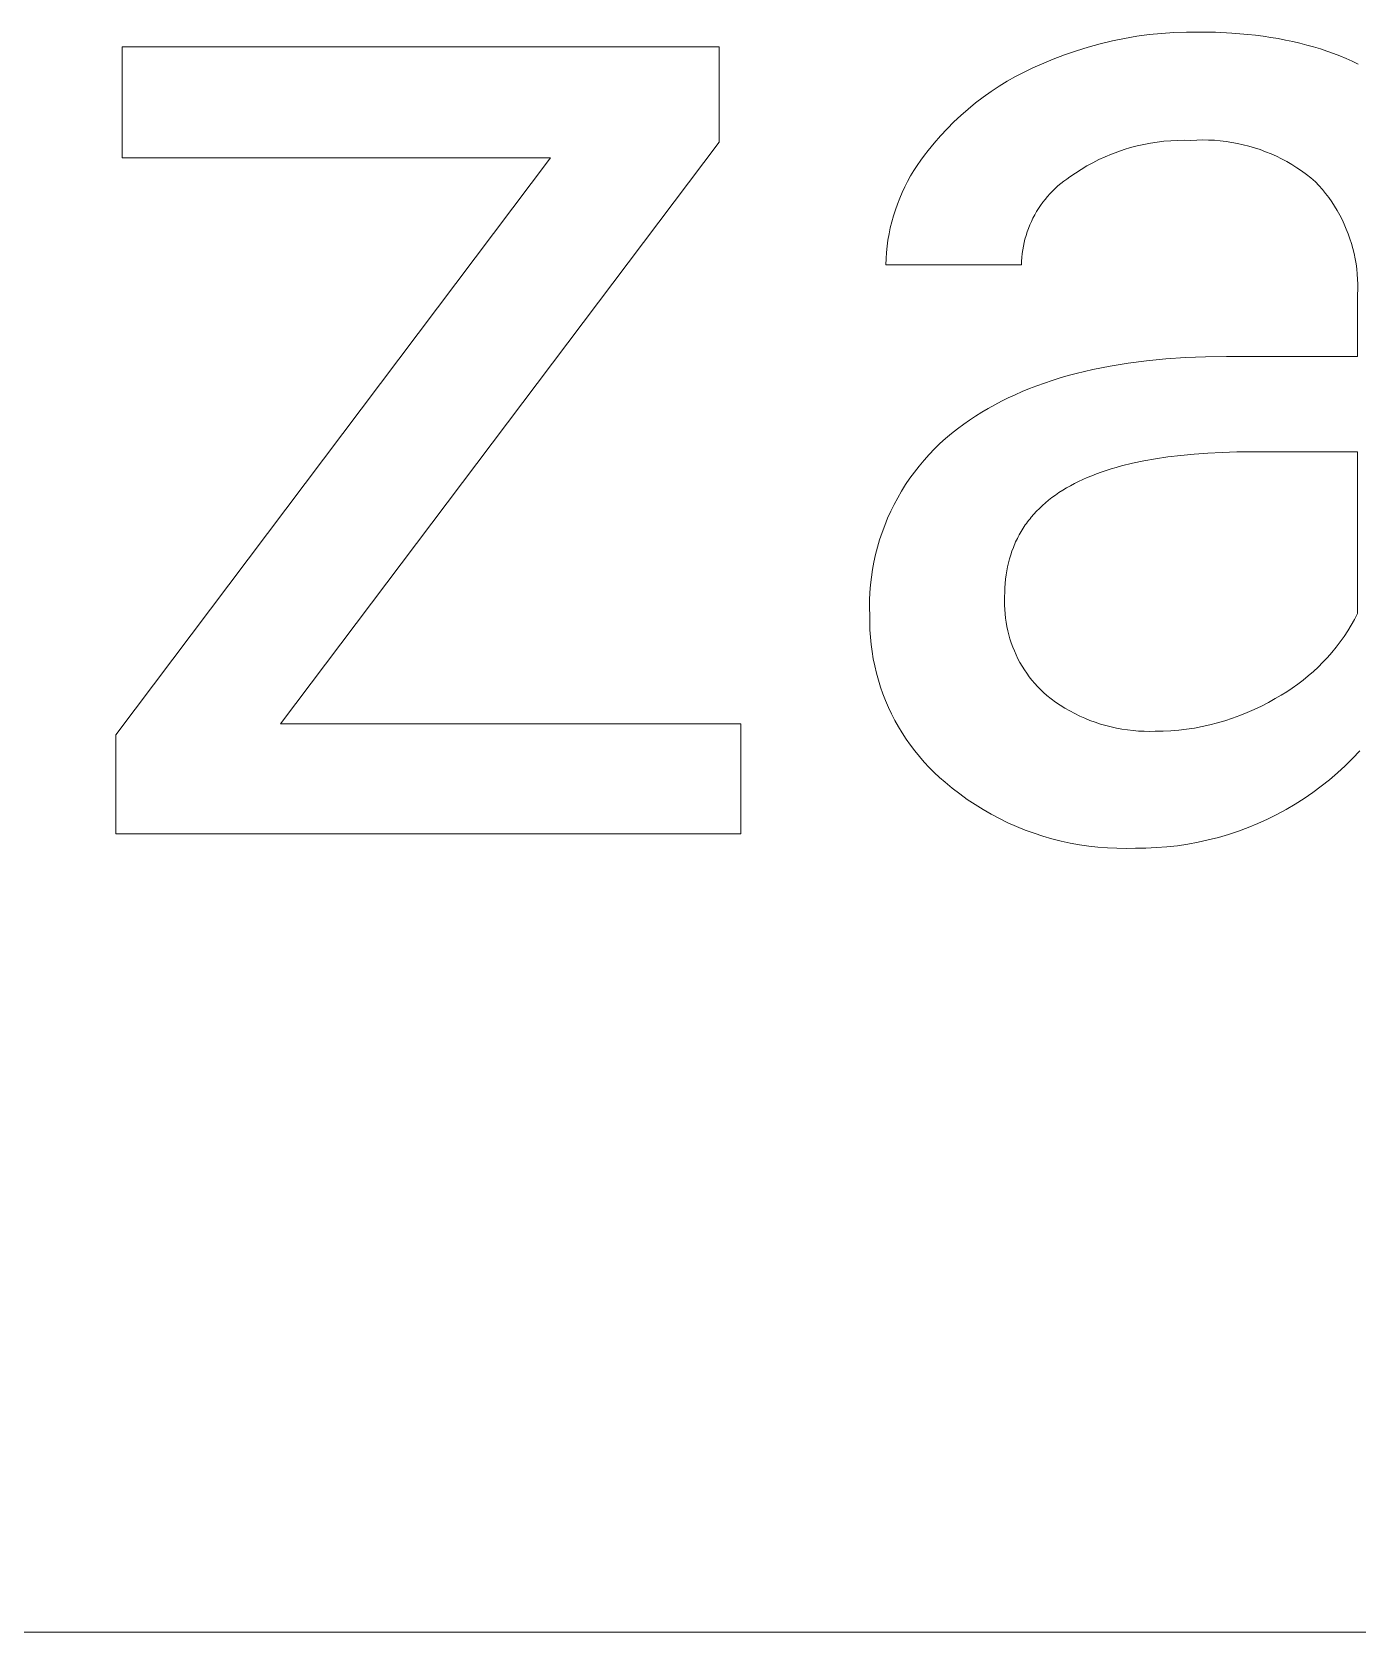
# Model space of a CAD drawing. Header units: millimetres. Extents: x -1576 to 3664, y -445 to 3215.
# Drawn here: x 2173.5 to 2235.6, y -152.5 to -77.6 of the extents above; entities that cross this region are included whole.
import ezdxf

# ---------------------------------------------------------------- set-up
doc = ezdxf.new("R2010")
doc.units = ezdxf.units.MM
doc.header["$MEASUREMENT"] = 0
doc.layers.add('Domyślny', color=7, linetype='Continuous', true_color=0x000000)

msp = doc.modelspace()

# ---------------------------------------------------------------- linework, layer by layer
at = {"layer": 'Domyślny', "color": 18, "lineweight": 15, "true_color": 0x000000}
for p, q in [((2224.108, -77.97), (2224.679, -77.854)), ((2224.679, -77.854), (2225.254, -77.756)), ((2225.254, -77.756), (2225.831, -77.678)), ((2225.831, -77.678), (2226.41, -77.619)), ((2226.41, -77.619), (2226.991, -77.578)), ((2226.991, -77.578), (2227.573, -77.558)), ((2227.573, -77.558), (2228.156, -77.556)), ((2228.156, -77.556), (2228.943, -77.568)), ((2228.943, -77.568), (2229.709, -77.606)), ((2229.709, -77.606), (2230.084, -77.634)), ((2230.084, -77.634), (2230.453, -77.668)), ((2230.453, -77.668), (2230.817, -77.708)), ((2230.817, -77.708), (2231.175, -77.755)), ((2231.175, -77.755), (2231.528, -77.808)), ((2231.528, -77.808), (2231.876, -77.867)), ((2231.876, -77.867), (2232.218, -77.932)), ((2232.218, -77.932), (2232.555, -78.004)), ((2177.751, -83.445), (2177.751, -78.245)), ((2177.751, -78.245), (2205.705, -78.245)), ((2205.705, -78.245), (2205.705, -82.712)), ((2221.329, -78.83), (2221.873, -78.622)), ((2221.873, -78.622), (2222.424, -78.431)), ((2222.424, -78.431), (2222.98, -78.259)), ((2222.98, -78.259), (2223.542, -78.105)), ((2223.542, -78.105), (2224.108, -77.97)), ((2232.555, -78.004), (2232.886, -78.082)), ((2232.886, -78.082), (2233.211, -78.166)), ((2233.211, -78.166), (2233.532, -78.256)), ((2233.532, -78.256), (2233.846, -78.352)), ((2233.846, -78.352), (2234.156, -78.454)), ((2234.156, -78.454), (2234.46, -78.563)), ((2234.46, -78.563), (2234.758, -78.678)), ((2234.758, -78.678), (2235.051, -78.799)), ((2219.577, -79.641), (2219.976, -79.432)), ((2219.976, -79.432), (2220.381, -79.237)), ((2220.381, -79.237), (2220.793, -79.056)), ((2220.793, -79.056), (2221.329, -78.83)), ((2235.051, -78.799), (2235.338, -78.926)), ((2235.338, -78.926), (2235.62, -79.059)), ((2218.428, -80.346), (2218.803, -80.098)), ((2218.803, -80.098), (2219.186, -79.863)), ((2219.186, -79.863), (2219.577, -79.641)), ((2217.356, -81.164), (2217.704, -80.879)), ((2217.704, -80.879), (2218.061, -80.606)), ((2218.061, -80.606), (2218.428, -80.346)), ((2216.69, -81.768), (2217.018, -81.46)), ((2217.018, -81.46), (2217.356, -81.164)), ((2215.771, -82.755), (2216.066, -82.416)), ((2216.066, -82.416), (2216.372, -82.087)), ((2216.372, -82.087), (2216.69, -81.768)), ((2205.705, -82.712), (2185.15, -109.967)), ((2215.307, -83.332), (2215.488, -83.105)), ((2215.488, -83.105), (2215.771, -82.755)), ((2224.36, -83.167), (2224.063, -83.279)), ((2224.66, -83.065), (2224.36, -83.167)), ((2224.964, -82.973), (2224.66, -83.065)), ((2225.271, -82.892), (2224.964, -82.973)), ((2225.581, -82.822), (2225.271, -82.892)), ((2225.893, -82.762), (2225.581, -82.822)), ((2226.206, -82.713), (2225.893, -82.762)), ((2226.521, -82.675), (2226.206, -82.713)), ((2226.838, -82.648), (2226.521, -82.675)), ((2227.155, -82.632), (2226.838, -82.648)), ((2227.472, -82.627), (2227.155, -82.632)), ((2227.789, -82.633), (2227.472, -82.627)), ((2228.063, -82.618), (2227.789, -82.633)), ((2228.337, -82.613), (2228.063, -82.618)), ((2228.611, -82.616), (2228.337, -82.613)), ((2228.885, -82.629), (2228.611, -82.616)), ((2229.158, -82.652), (2228.885, -82.629)), ((2229.43, -82.683), (2229.158, -82.652)), ((2229.701, -82.724), (2229.43, -82.683)), ((2229.97, -82.774), (2229.701, -82.724)), ((2230.238, -82.834), (2229.97, -82.774)), ((2230.503, -82.902), (2230.238, -82.834)), ((2230.766, -82.98), (2230.503, -82.902)), ((2231.026, -83.066), (2230.766, -82.98)), ((2231.283, -83.161), (2231.026, -83.066)), ((2231.536, -83.265), (2231.283, -83.161)), ((2177.455, -110.473), (2197.8, -83.445)), ((2197.8, -83.445), (2177.751, -83.445)), ((2214.81, -84.05), (2214.967, -83.805)), ((2214.967, -83.805), (2215.133, -83.566)), ((2215.133, -83.566), (2215.307, -83.332)), ((2222.92, -83.83), (2222.647, -83.992)), ((2223.198, -83.677), (2222.92, -83.83)), ((2223.482, -83.535), (2223.198, -83.677)), ((2223.77, -83.402), (2223.482, -83.535)), ((2224.063, -83.279), (2223.77, -83.402)), ((2231.786, -83.378), (2231.536, -83.265)), ((2232.032, -83.499), (2231.786, -83.378)), ((2232.273, -83.628), (2232.032, -83.499)), ((2232.51, -83.766), (2232.273, -83.628)), ((2232.743, -83.911), (2232.51, -83.766)), ((2232.97, -84.065), (2232.743, -83.911)), ((2214.387, -84.813), (2214.519, -84.554)), ((2214.519, -84.554), (2214.66, -84.3)), ((2214.66, -84.3), (2214.81, -84.05)), ((2221.696, -84.653), (2221.562, -84.765)), ((2221.833, -84.545), (2221.696, -84.653)), ((2221.974, -84.442), (2221.833, -84.545)), ((2222.119, -84.343), (2221.974, -84.442)), ((2222.38, -84.163), (2222.119, -84.343)), ((2222.647, -83.992), (2222.38, -84.163)), ((2233.191, -84.226), (2232.97, -84.065)), ((2233.407, -84.394), (2233.191, -84.226)), ((2233.617, -84.57), (2233.407, -84.394)), ((2233.782, -84.747), (2233.617, -84.57)), ((2214.043, -85.616), (2214.149, -85.344)), ((2214.149, -85.344), (2214.263, -85.077)), ((2214.263, -85.077), (2214.387, -84.813)), ((2220.958, -85.395), (2220.85, -85.533)), ((2221.07, -85.261), (2220.958, -85.395)), ((2221.186, -85.131), (2221.07, -85.261)), ((2221.307, -85.005), (2221.186, -85.131)), ((2221.433, -84.883), (2221.307, -85.005)), ((2221.562, -84.765), (2221.433, -84.883)), ((2233.94, -84.93), (2233.782, -84.747)), ((2234.092, -85.118), (2233.94, -84.93)), ((2234.238, -85.311), (2234.092, -85.118)), ((2234.377, -85.509), (2234.238, -85.311)), ((2213.78, -86.448), (2213.858, -86.168)), ((2213.858, -86.168), (2213.946, -85.89)), ((2213.946, -85.89), (2214.043, -85.616)), ((2220.472, -86.12), (2220.39, -86.274)), ((2220.559, -85.968), (2220.472, -86.12)), ((2220.651, -85.82), (2220.559, -85.968)), ((2220.748, -85.675), (2220.651, -85.82)), ((2220.85, -85.533), (2220.748, -85.675)), ((2234.509, -85.712), (2234.377, -85.509)), ((2234.634, -85.918), (2234.509, -85.712)), ((2234.752, -86.129), (2234.634, -85.918)), ((2234.863, -86.344), (2234.752, -86.129)), ((2213.652, -87.016), (2213.711, -86.731)), ((2213.711, -86.731), (2213.78, -86.448)), ((2220.119, -86.918), (2220.065, -87.084)), ((2220.178, -86.754), (2220.119, -86.918)), ((2220.243, -86.591), (2220.178, -86.754)), ((2220.314, -86.432), (2220.243, -86.591)), ((2220.39, -86.274), (2220.314, -86.432)), ((2234.966, -86.563), (2234.863, -86.344)), ((2235.062, -86.785), (2234.966, -86.563)), ((2235.15, -87.01), (2235.062, -86.785)), ((2213.531, -87.88), (2213.562, -87.591)), ((2213.562, -87.591), (2213.602, -87.302)), ((2213.602, -87.302), (2213.652, -87.016)), ((2219.94, -87.593), (2219.91, -87.765)), ((2219.975, -87.422), (2219.94, -87.593)), ((2220.017, -87.252), (2219.975, -87.422)), ((2220.065, -87.084), (2220.017, -87.252)), ((2235.231, -87.238), (2235.15, -87.01)), ((2235.304, -87.468), (2235.231, -87.238)), ((2235.369, -87.701), (2235.304, -87.468)), ((2213.499, -88.461), (2213.51, -88.171)), ((2213.51, -88.171), (2213.531, -87.88)), ((2219.856, -88.287), (2219.85, -88.461)), ((2219.868, -88.112), (2219.856, -88.287)), ((2219.886, -87.938), (2219.868, -88.112)), ((2219.91, -87.765), (2219.886, -87.938)), ((2235.426, -87.936), (2235.369, -87.701)), ((2235.475, -88.173), (2235.426, -87.936)), ((2235.516, -88.411), (2235.475, -88.173)), ((2235.548, -88.651), (2235.516, -88.411)), ((2219.85, -88.461), (2213.499, -88.461)), ((2235.573, -88.891), (2235.548, -88.651)), ((2235.589, -89.132), (2235.573, -88.891)), ((2235.597, -89.374), (2235.589, -89.132)), ((2235.589, -89.857), (2235.597, -89.616)), ((2235.589, -92.754), (2235.589, -89.857)), ((2235.597, -89.616), (2235.597, -89.374)), ((2225.712, -92.953), (2226.605, -92.866)), ((2226.605, -92.866), (2227.525, -92.804)), ((2227.525, -92.804), (2228.473, -92.766)), ((2228.473, -92.766), (2229.447, -92.754)), ((2229.447, -92.754), (2235.589, -92.754)), ((2221.657, -93.761), (2222.032, -93.652)), ((2222.032, -93.652), (2222.413, -93.55)), ((2222.413, -93.55), (2222.801, -93.454)), ((2222.801, -93.454), (2223.197, -93.363)), ((2223.197, -93.363), (2223.599, -93.28)), ((2223.599, -93.28), (2224.007, -93.202)), ((2224.007, -93.202), (2224.846, -93.065)), ((2224.846, -93.065), (2225.712, -92.953)), ((2219.556, -94.543), (2219.889, -94.397)), ((2219.889, -94.397), (2220.229, -94.257)), ((2220.229, -94.257), (2220.575, -94.124)), ((2220.575, -94.124), (2220.929, -93.997)), ((2220.929, -93.997), (2221.29, -93.876)), ((2221.29, -93.876), (2221.657, -93.761)), ((2218.295, -95.187), (2218.6, -95.017)), ((2218.6, -95.017), (2218.911, -94.852)), ((2218.911, -94.852), (2219.23, -94.694)), ((2219.23, -94.694), (2219.556, -94.543)), ((2217.146, -95.929), (2217.422, -95.735)), ((2217.422, -95.735), (2217.706, -95.546)), ((2217.706, -95.546), (2217.997, -95.363)), ((2217.997, -95.363), (2218.295, -95.187)), ((2216.035, -96.835), (2216.301, -96.595)), ((2216.301, -96.595), (2216.575, -96.363)), ((2216.575, -96.363), (2216.857, -96.141)), ((2216.857, -96.141), (2217.146, -95.929)), ((2215.29, -97.61), (2215.529, -97.343)), ((2215.529, -97.343), (2215.778, -97.085)), ((2215.778, -97.085), (2216.035, -96.835)), ((2227.311, -97.386), (2226.712, -97.458)), ((2227.934, -97.326), (2227.311, -97.386)), ((2228.579, -97.28), (2227.934, -97.326)), ((2229.247, -97.247), (2228.579, -97.28)), ((2229.938, -97.227), (2229.247, -97.247)), ((2230.651, -97.221), (2229.938, -97.227)), ((2235.589, -97.221), (2230.651, -97.221)), ((2235.589, -104.793), (2235.589, -97.221)), ((2214.628, -98.458), (2214.839, -98.168)), ((2214.839, -98.168), (2215.059, -97.885)), ((2215.059, -97.885), (2215.29, -97.61)), ((2223.588, -98.172), (2223.365, -98.253)), ((2223.817, -98.094), (2223.588, -98.172)), ((2224.052, -98.02), (2223.817, -98.094)), ((2224.293, -97.949), (2224.052, -98.02)), ((2224.539, -97.881), (2224.293, -97.949)), ((2225.048, -97.756), (2224.539, -97.881)), ((2225.58, -97.643), (2225.048, -97.756)), ((2226.134, -97.544), (2225.58, -97.643)), ((2226.712, -97.458), (2226.134, -97.544)), ((2214.237, -99.059), (2214.427, -98.755)), ((2214.427, -98.755), (2214.628, -98.458)), ((2221.959, -98.913), (2221.781, -99.021)), ((2222.143, -98.809), (2221.959, -98.913)), ((2222.333, -98.708), (2222.143, -98.809)), ((2222.528, -98.61), (2222.333, -98.708)), ((2222.729, -98.516), (2222.528, -98.61)), ((2222.935, -98.425), (2222.729, -98.516)), ((2223.147, -98.337), (2222.935, -98.425)), ((2223.365, -98.253), (2223.147, -98.337)), ((2213.888, -99.685), (2214.057, -99.369)), ((2214.057, -99.369), (2214.237, -99.059)), ((2220.976, -99.609), (2220.831, -99.736)), ((2221.125, -99.484), (2220.976, -99.609)), ((2221.281, -99.363), (2221.125, -99.484)), ((2221.442, -99.246), (2221.281, -99.363)), ((2221.609, -99.132), (2221.442, -99.246)), ((2221.781, -99.021), (2221.609, -99.132)), ((2213.447, -100.666), (2213.583, -100.334)), ((2213.583, -100.334), (2213.73, -100.007)), ((2213.73, -100.007), (2213.888, -99.685)), ((2220.253, -100.351), (2220.195, -100.424)), ((2220.311, -100.28), (2220.253, -100.351)), ((2220.433, -100.139), (2220.311, -100.28)), ((2220.56, -100.001), (2220.433, -100.139)), ((2220.693, -99.867), (2220.56, -100.001)), ((2220.831, -99.736), (2220.693, -99.867)), ((2213.211, -101.343), (2213.323, -101.002)), ((2213.323, -101.002), (2213.447, -100.666)), ((2219.744, -101.114), (2219.701, -101.195)), ((2219.788, -101.034), (2219.744, -101.114)), ((2219.834, -100.955), (2219.788, -101.034)), ((2219.882, -100.876), (2219.834, -100.955)), ((2219.93, -100.799), (2219.882, -100.876)), ((2219.981, -100.722), (2219.93, -100.799)), ((2220.032, -100.646), (2219.981, -100.722)), ((2220.085, -100.571), (2220.032, -100.646)), ((2220.14, -100.497), (2220.085, -100.571)), ((2220.195, -100.424), (2220.14, -100.497)), ((2213.021, -102.034), (2213.11, -101.687)), ((2213.11, -101.687), (2213.211, -101.343)), ((2219.407, -101.871), (2219.348, -102.049)), ((2219.472, -101.697), (2219.407, -101.871)), ((2219.507, -101.611), (2219.472, -101.697)), ((2219.543, -101.526), (2219.507, -101.611)), ((2219.58, -101.442), (2219.543, -101.526)), ((2219.619, -101.359), (2219.58, -101.442)), ((2219.659, -101.276), (2219.619, -101.359)), ((2219.701, -101.195), (2219.659, -101.276)), ((2212.88, -102.737), (2212.944, -102.384)), ((2212.944, -102.384), (2213.021, -102.034)), ((2219.203, -102.602), (2219.167, -102.793)), ((2219.246, -102.414), (2219.203, -102.602)), ((2219.294, -102.23), (2219.246, -102.414)), ((2219.348, -102.049), (2219.294, -102.23)), ((2212.787, -103.448), (2212.827, -103.092)), ((2212.827, -103.092), (2212.88, -102.737)), ((2219.09, -103.385), (2219.076, -103.59)), ((2219.11, -103.184), (2219.09, -103.385)), ((2219.136, -102.987), (2219.11, -103.184)), ((2219.167, -102.793), (2219.136, -102.987)), ((2212.74, -104.522), (2212.743, -104.164)), ((2212.743, -104.164), (2212.759, -103.806)), ((2212.759, -103.806), (2212.787, -103.448)), ((2219.065, -104.008), (2219.059, -104.208)), ((2219.068, -103.797), (2219.065, -104.008)), ((2219.076, -103.59), (2219.068, -103.797)), ((2212.749, -104.881), (2212.74, -104.522)), ((2212.747, -105.222), (2212.749, -104.881)), ((2219.059, -104.208), (2219.059, -104.408)), ((2219.059, -104.408), (2219.067, -104.608)), ((2219.067, -104.608), (2219.081, -104.808)), ((2219.081, -104.808), (2219.103, -105.007)), ((2235.445, -105.071), (2235.589, -104.793)), ((2212.757, -105.562), (2212.747, -105.222)), ((2212.779, -105.903), (2212.757, -105.562)), ((2219.103, -105.007), (2219.131, -105.205)), ((2219.131, -105.205), (2219.166, -105.402)), ((2219.166, -105.402), (2219.209, -105.597)), ((2219.209, -105.597), (2219.257, -105.791)), ((2234.956, -105.871), (2235.128, -105.61)), ((2235.128, -105.61), (2235.291, -105.343)), ((2235.291, -105.343), (2235.445, -105.071)), ((2212.812, -106.242), (2212.779, -105.903)), ((2212.857, -106.58), (2212.812, -106.242)), ((2219.257, -105.791), (2219.313, -105.984)), ((2219.313, -105.984), (2219.375, -106.174)), ((2219.375, -106.174), (2219.444, -106.362)), ((2219.444, -106.362), (2219.519, -106.547)), ((2234.388, -106.617), (2234.585, -106.375)), ((2234.585, -106.375), (2234.775, -106.126)), ((2234.775, -106.126), (2234.956, -105.871)), ((2212.913, -106.916), (2212.857, -106.58)), ((2212.981, -107.25), (2212.913, -106.916)), ((2219.519, -106.547), (2219.601, -106.73)), ((2219.601, -106.73), (2219.689, -106.909)), ((2219.689, -106.909), (2219.783, -107.086)), ((2219.783, -107.086), (2219.883, -107.259)), ((2233.747, -107.301), (2233.968, -107.08)), ((2233.968, -107.08), (2234.182, -106.852)), ((2234.182, -106.852), (2234.388, -106.617)), ((2213.061, -107.582), (2212.981, -107.25)), ((2213.152, -107.911), (2213.061, -107.582)), ((2213.254, -108.236), (2213.152, -107.911)), ((2219.883, -107.259), (2219.989, -107.429)), ((2219.989, -107.429), (2220.101, -107.594)), ((2220.101, -107.594), (2220.219, -107.756)), ((2220.219, -107.756), (2220.342, -107.914)), ((2220.342, -107.914), (2220.471, -108.067)), ((2232.79, -108.105), (2233.039, -107.916)), ((2233.039, -107.916), (2233.282, -107.719)), ((2233.282, -107.719), (2233.518, -107.514)), ((2233.518, -107.514), (2233.747, -107.301)), ((2213.367, -108.558), (2213.254, -108.236)), ((2213.491, -108.875), (2213.367, -108.558)), ((2220.471, -108.067), (2220.605, -108.215)), ((2220.605, -108.215), (2220.744, -108.359)), ((2220.744, -108.359), (2220.888, -108.498)), ((2220.888, -108.498), (2221.037, -108.632)), ((2221.037, -108.632), (2221.242, -108.792)), ((2231.733, -108.772), (2232.006, -108.619)), ((2232.006, -108.619), (2232.273, -108.456)), ((2232.273, -108.456), (2232.534, -108.285)), ((2232.534, -108.285), (2232.79, -108.105)), ((2213.625, -109.189), (2213.491, -108.875)), ((2213.771, -109.497), (2213.625, -109.189)), ((2221.242, -108.792), (2221.453, -108.944)), ((2221.453, -108.944), (2221.669, -109.089)), ((2221.669, -109.089), (2221.89, -109.227)), ((2221.89, -109.227), (2222.115, -109.357)), ((2222.115, -109.357), (2222.344, -109.48)), ((2230.419, -109.436), (2230.755, -109.287)), ((2230.755, -109.287), (2231.087, -109.126)), ((2231.087, -109.126), (2231.413, -108.954)), ((2231.413, -108.954), (2231.733, -108.772)), ((2185.15, -109.967), (2206.717, -109.967)), ((2206.717, -109.967), (2206.717, -115.114)), ((2213.927, -109.8), (2213.771, -109.497)), ((2214.093, -110.098), (2213.927, -109.8)), ((2214.269, -110.39), (2214.093, -110.098)), ((2222.344, -109.48), (2222.578, -109.594)), ((2222.578, -109.594), (2222.815, -109.7)), ((2222.815, -109.7), (2223.056, -109.799)), ((2223.056, -109.799), (2223.301, -109.888)), ((2223.301, -109.888), (2223.548, -109.97)), ((2223.548, -109.97), (2223.797, -110.043)), ((2223.797, -110.043), (2224.049, -110.107)), ((2224.049, -110.107), (2224.303, -110.163)), ((2224.303, -110.163), (2224.559, -110.21)), ((2227.584, -110.211), (2227.948, -110.156)), ((2227.948, -110.156), (2228.311, -110.089)), ((2228.311, -110.089), (2228.67, -110.01)), ((2228.67, -110.01), (2229.027, -109.919)), ((2229.027, -109.919), (2229.381, -109.816)), ((2229.381, -109.816), (2229.731, -109.701)), ((2229.731, -109.701), (2230.077, -109.574)), ((2230.077, -109.574), (2230.419, -109.436)), ((2177.455, -115.114), (2177.455, -110.473)), ((2214.456, -110.675), (2214.269, -110.39)), ((2214.651, -110.954), (2214.456, -110.675)), ((2224.559, -110.21), (2224.817, -110.249)), ((2224.817, -110.249), (2225.075, -110.278)), ((2225.075, -110.278), (2225.334, -110.299)), ((2225.334, -110.299), (2225.594, -110.31)), ((2225.594, -110.31), (2225.854, -110.313)), ((2225.854, -110.313), (2226.114, -110.307)), ((2226.114, -110.307), (2226.483, -110.302)), ((2226.483, -110.302), (2226.851, -110.284)), ((2226.851, -110.284), (2227.218, -110.253)), ((2227.218, -110.253), (2227.584, -110.211)), ((2214.857, -111.226), (2214.651, -110.954)), ((2215.071, -111.491), (2214.857, -111.226)), ((2215.295, -111.749), (2215.071, -111.491)), ((2235.355, -111.588), (2235.004, -111.932)), ((2235.694, -111.232), (2235.355, -111.588)), ((2215.527, -111.999), (2215.295, -111.749)), ((2215.768, -112.24), (2215.527, -111.999)), ((2216.017, -112.473), (2215.768, -112.24)), ((2234.642, -112.263), (2234.268, -112.582)), ((2235.004, -111.932), (2234.642, -112.263)), ((2216.273, -112.698), (2216.017, -112.473)), ((2216.612, -112.978), (2216.273, -112.698)), ((2216.959, -113.246), (2216.612, -112.978)), ((2233.883, -112.887), (2233.488, -113.179)), ((2234.268, -112.582), (2233.883, -112.887)), ((2217.316, -113.502), (2216.959, -113.246)), ((2217.681, -113.746), (2217.316, -113.502)), ((2218.054, -113.977), (2217.681, -113.746)), ((2232.668, -113.72), (2232.245, -113.969)), ((2233.083, -113.457), (2232.668, -113.72)), ((2233.488, -113.179), (2233.083, -113.457)), ((2218.435, -114.196), (2218.054, -113.977)), ((2218.823, -114.401), (2218.435, -114.196)), ((2219.218, -114.593), (2218.823, -114.401)), ((2219.619, -114.771), (2219.218, -114.593)), ((2230.926, -114.625), (2230.472, -114.813)), ((2231.373, -114.422), (2230.926, -114.625)), ((2231.813, -114.203), (2231.373, -114.422)), ((2232.245, -113.969), (2231.813, -114.203)), ((2206.717, -115.114), (2177.455, -115.114)), ((2220.026, -114.936), (2219.619, -114.771)), ((2220.439, -115.087), (2220.026, -114.936)), ((2220.856, -115.224), (2220.439, -115.087)), ((2221.278, -115.346), (2220.856, -115.224)), ((2221.703, -115.454), (2221.278, -115.346)), ((2228.598, -115.401), (2228.119, -115.507)), ((2229.074, -115.279), (2228.598, -115.401)), ((2229.545, -115.14), (2229.074, -115.279)), ((2230.011, -114.984), (2229.545, -115.14)), ((2230.472, -114.813), (2230.011, -114.984)), ((2222.132, -115.547), (2221.703, -115.454)), ((2222.564, -115.626), (2222.132, -115.547)), ((2222.999, -115.69), (2222.564, -115.626)), ((2223.435, -115.739), (2222.999, -115.69)), ((2223.873, -115.773), (2223.435, -115.739)), ((2224.312, -115.792), (2223.873, -115.773)), ((2224.751, -115.797), (2224.312, -115.792)), ((2225.19, -115.786), (2224.751, -115.797)), ((2225.681, -115.782), (2225.19, -115.786)), ((2226.172, -115.761), (2225.681, -115.782)), ((2226.661, -115.723), (2226.172, -115.761)), ((2227.15, -115.668), (2226.661, -115.723)), ((2227.635, -115.596), (2227.15, -115.668)), ((2228.119, -115.507), (2227.635, -115.596)), ((1684.04, -152.499), (3664.239, -152.499))]:
    msp.add_line(p, q, dxfattribs=at)

doc.saveas('drawing.dxf')
